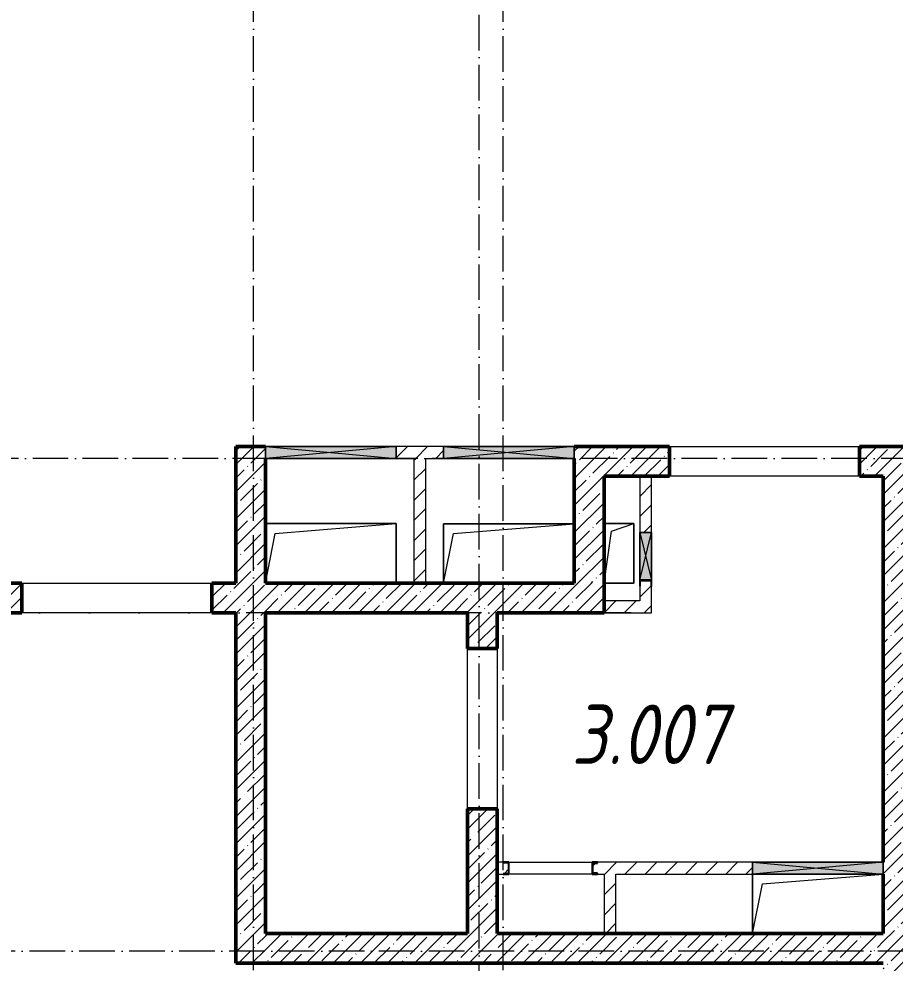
# Model space of a CAD drawing. Header units: millimetres. Extents: x -213536 to 1564669, y -45299 to 942238.
# Drawn here: x 148204 to 155579, y 517847 to 525797 of the extents above; entities that cross this region are included whole.
import ezdxf

# ---------------------------------------------------------------- set-up
doc = ezdxf.new("R2010")
doc.units = ezdxf.units.MM
doc.linetypes.add('50_200_ШТРИХ_1Т_ш5_п1_п1_', pattern=[700, 500, -100, 0, -100])
for name, color, linetype, lineweight in [('A-DETL-GENF-OTLN', 7, 'Continuous', 9), ('A-FLOR-____-OTLN', 7, 'Continuous', 9), ('A-GENM-____-MCUT', 7, 'Continuous', 25), ('A-GENM-____-OTLN', 7, 'Continuous', 9), ('A-GENM-____-OTLN-1', 7, 'Continuous', 25), ('A-GLAZ-____-OTLN', 7, 'Continuous', 9), ('A-WALL-____-MCUT-2', 7, 'Continuous', 50), ('A-WALL-____-OTLN', 7, 'Continuous', 9), ('A-WALL-____-PATT-1', 7, 'Continuous', 9), ('A-WALL-FNSH-MCUT-1', 7, 'Continuous', 9), ('I-WALL-____-OTLN', 7, 'Continuous', 9), ('S-GRID-____-OTLN-1', 7, '50_200_ШТРИХ_1Т_ш5_п1_п1_', 9), ('Марки помещений', 7, 'Continuous', 9)]:
    doc.layers.add(name, color=color, linetype=linetype, lineweight=lineweight)
doc.styles.add('ISOCPEUR_I_2', font='isocpeui.ttf', dxfattribs={"width": 0.85, "height": 2.3})
pattern_1 = [(45, (142429.06, 459015.94), (-84.85281, 84.85281), [])]
pattern_2 = [(45, (142429.06, 459015.94), (-114.04925, 114.04925), []), (45, (142543.1, 459015.94), (-114.04925, 114.04925), [201.612, -40.322, 3.353, -36.97])]

# ---------------------------------------------------------------- blocks, each defined once
blk = doc.blocks.new('154_Фахверк_СКБ_Швеллер - Тип_100_3960_зеркало-28515619-АР1_План отверстий 3 этажа в осях 1-64_Ю-ЯЯ')
at = {"layer": 'A-GENM-____-MCUT'}
for p, q in [((175, 50), (125, 50)), ((125, 50), (125, -50)), ((128, 47), (175, 47)), ((128, -47), (128, 47)), ((175, 47), (175, 50)), ((125, -50), (175, -50)), ((175, -47), (128, -47)), ((175, -50), (175, -47))]:
    blk.add_line(p, q, dxfattribs=at)
blk = doc.blocks.new('154_Стойка_СКБ_Швеллер - СМ-2180_100-28318692-АР1_План отверстий 3 этажа в осях 1-64_Ю-ЯЯ')
at = {"layer": 'A-GENM-____-MCUT'}
for p, q in [((171, 50), (125, 50)), ((125, 50), (125, -50)), ((129.5, 42.4), (171, 42.4)), ((129.5, -42.4), (129.5, 42.4)), ((171, 42.4), (171, 50)), ((125, -50), (171, -50)), ((171, -42.4), (129.5, -42.4)), ((171, -50), (171, -42.4))]:
    blk.add_line(p, q, dxfattribs=at)
blk = doc.blocks.new('AR_Отверстие прямоугольное _в плите_ - AR_Отверстие прямоугольное _в плите_-V187-АР1_План отверстий 3 этажа в осях 1-64_Ю-ЯЯ')
at = {"layer": 'A-GENM-____-OTLN'}
for p, q in [((-550, 250), (-550, -250)), ((-466.7, 166.7), (550, 250)), ((-550, -250), (-466.7, 166.7))]:
    blk.add_line(p, q, dxfattribs=at)
blk = doc.blocks.new('AR_Отверстие прямоугольное _в плите_ - AR_Отверстие прямоугольное _в плите_-V169-АР1_План отверстий 3 этажа в осях 1-64_Ю-ЯЯ')
at = {"layer": 'A-GENM-____-OTLN'}
for p, q in [((125, 250), (-125, 250)), ((-62.5, 187.5), (125, 250)), ((125, -250), (125, 250)), ((-125, -250), (-62.5, 187.5)), ((-125, -250), (125, -250))]:
    blk.add_line(p, q, dxfattribs=at)
blk = doc.blocks.new('AR_Отверстие прямоугольное _в плите_ - AR_Отверстие прямоугольное _в плите_-V201-АР1_План отверстий 3 этажа в осях 1-64_Ю-ЯЯ')
at = {"layer": 'A-GENM-____-OTLN'}
for p, q in [((550, 250), (-550, 250)), ((-550, 250), (-550, -249.7)), ((-466.7, 166.7), (550, 250)), ((-549.9, -249.7), (-466.7, 166.7))]:
    blk.add_line(p, q, dxfattribs=at)
blk = doc.blocks.new('AR_Отверстие прямоугольное _в плите_ - AR_Отверстие прямоугольное _в плите_-V207-АР1_План отверстий 3 этажа в осях 1-64_Ю-ЯЯ')
at = {"layer": 'A-GENM-____-OTLN'}
for p, q in [((550, 250), (-550, 250)), ((-466.7, 166.7), (550, 250)), ((550, -250), (550, 250)), ((-550, -250), (-466.7, 166.7))]:
    blk.add_line(p, q, dxfattribs=at)
blk = doc.blocks.new('AR_Отверстие прямоугольное _в стене_ - AR_Отверстие прямоугольное _в стене__ОВ-36913595-АР1_План отверстий 3 этажа в осях 1-64_Ю-ЯЯ')
at = {"layer": 'A-GLAZ-____-OTLN'}
blk.add_hatch(color=256, dxfattribs=at).paths.add_polyline_path([(550, -50), (550, 50), (-550, 50), (-550, -50), (423.3, -50)], flags=0)
at = {"layer": 'A-DETL-GENF-OTLN'}
for p, q in [((-550, -50), (-550, 50)), ((-550, 50), (550, 50)), ((550, 50), (-550, -50)), ((-550, 50), (550, -50)), ((550, 50), (-550, 50)), ((-550, 50), (-550, -50)), ((550, 50), (550, -50)), ((550, -50), (550, 50)), ((550, -50), (-550, -50)), ((-550, -50), (550, -50))]:
    blk.add_line(p, q, dxfattribs=at)
blk = doc.blocks.new('AR_Отверстие прямоугольное _в стене_ - AR_Отверстие прямоугольное _в стене__ОВ-36916333-АР1_План отверстий 3 этажа в осях 1-64_Ю-ЯЯ')
at = {"layer": 'A-GLAZ-____-OTLN'}
blk.add_hatch(color=256, dxfattribs=at).paths.add_polyline_path([(-141.8, -50), (550, -50), (550, 50), (-550, 50), (-550, -50)], flags=0)
at = {"layer": 'A-DETL-GENF-OTLN'}
for p, q in [((-550, -50), (-550, 50)), ((-550, 50), (550, 50)), ((550, 50), (-550, -50)), ((-550, 50), (550, -50)), ((550, 50), (-550, 50)), ((-550, 50), (-550, -50)), ((550, 50), (550, -50)), ((550, -50), (550, 50)), ((550, -50), (-550, -50)), ((-550, -50), (550, -50))]:
    blk.add_line(p, q, dxfattribs=at)
blk = doc.blocks.new('AR_Отверстие прямоугольное _в стене_ - AR_Отверстие прямоугольное _в стене__ОВ-36914865-АР1_План отверстий 3 этажа в осях 1-64_Ю-ЯЯ')
at = {"layer": 'A-GLAZ-____-OTLN'}
blk.add_hatch(color=256, dxfattribs=at).paths.add_polyline_path([(-200, 50), (-200, -50), (200, -50), (200, 50)], flags=0)
at = {"layer": 'A-DETL-GENF-OTLN'}
for p, q in [((-200, 50), (200, 50)), ((200, 50), (-200, -50)), ((-200, 50), (200, -50)), ((200, 50), (-200, 50)), ((200, 50), (200, -50)), ((200, -50), (200, 50)), ((200, -50), (-200, -50)), ((-200, -50), (200, -50))]:
    blk.add_line(p, q, dxfattribs=at)
blk = doc.blocks.new('AR_Отверстие прямоугольное _в стене__БезПР - AR_Отверстие прямоугольное _в стене__БезПР-36429225-АР1_План отверстий 3 этажа в осях 1-64_Ю-ЯЯ')
at = {"layer": 'A-GLAZ-____-OTLN'}
blk.add_hatch(color=256, dxfattribs=at).paths.add_polyline_path([(550, -50), (550, 50), (-550, 50), (-550, -50)], flags=0)
at = {"layer": 'A-DETL-GENF-OTLN'}
for p, q in [((-550, -50), (-550, 50)), ((-550, 50), (550, 50)), ((550, 50), (-550, -50)), ((-550, 50), (550, -50)), ((550, 50), (-550, 50)), ((-550, 50), (-550, -50)), ((550, 50), (550, -50)), ((550, -50), (550, 50)), ((550, -50), (-550, -50)), ((-550, -50), (550, -50))]:
    blk.add_line(p, q, dxfattribs=at)
at = {"layer": 'A-GLAZ-____-OTLN'}
blk.add_line((550, 50), (-550, 50), dxfattribs=at)

msp = doc.modelspace()

# ---------------------------------------------------------------- hatches: boundary and pattern name
at = {"layer": 'A-WALL-____-PATT-1'}
h = msp.add_hatch(dxfattribs=at)
h.set_pattern_fill('FP_12', color=256, style=0, pattern_type=2)
h.set_pattern_definition(pattern_2)
h.paths.add_polyline_path([(150279.1, 517847), (150279.1, 522197), (150029.1, 522197), (150029.1, 517847)], flags=0)
h = msp.add_hatch(dxfattribs=at)
h.set_pattern_fill('FP_7', color=256, style=0, pattern_type=2)
h.set_pattern_definition(pattern_1)
h.paths.add_polyline_path([(151779.1, 522097), (151779.1, 522197), (151379.1, 522197), (151379.1, 522097), (151629.1, 522097)], flags=0)
h = msp.add_hatch(dxfattribs=at)
h.set_pattern_fill('FP_12', color=256, style=0, pattern_type=2)
h.set_pattern_definition(pattern_2)
h.paths.add_polyline_path([(155479.1, 521947), (155479.1, 522197), (155279.1, 522197), (155279.1, 521947)], flags=0)
h.paths.add_polyline_path([(153679.1, 521947), (153679.1, 522197), (152879.1, 522197), (152879.1, 521947), (153129.1, 521947)], flags=0)
h = msp.add_hatch(dxfattribs=at)
h.set_pattern_fill('FP_12', color=256, style=0, pattern_type=2)
h.set_pattern_definition(pattern_2)
h.paths.add_polyline_path([(155479.1, 514697), (155729.1, 514697), (155729.1, 522197), (155479.1, 522197), (155479.1, 516239.4)], flags=0)
h = msp.add_hatch(dxfattribs=at)
h.set_pattern_fill('FP_7', color=256, style=0, pattern_type=2)
h.set_pattern_definition(pattern_1)
h.paths.add_polyline_path([(151629.1, 521047), (151629.1, 522097), (151529.1, 522097), (151529.1, 521047)], flags=0)
h = msp.add_hatch(dxfattribs=at)
h.set_pattern_fill('FP_12', color=256, style=0, pattern_type=2)
h.set_pattern_definition(pattern_2)
h.paths.add_polyline_path([(153129.1, 521047), (153129.1, 521947), (152879.1, 521947), (152879.1, 521047), (153019.8, 521047)], flags=0)
h = msp.add_hatch(dxfattribs=at)
h.set_pattern_fill('FP_7', color=256, style=0, pattern_type=2)
h.set_pattern_definition(pattern_1)
h.paths.add_polyline_path([(153529.1, 520797), (153529.1, 521022), (153526.1, 521022), (153526.1, 521069), (153432.1, 521069), (153432.1, 521022), (153429.1, 521022), (153429.1, 520797)], flags=0)
h.paths.add_polyline_path([(153529.1, 521472), (153529.1, 521947), (153429.1, 521947), (153429.1, 521472), (153483.8, 521472)], flags=0)
h = msp.add_hatch(dxfattribs=at)
h.set_pattern_fill('FP_12', color=256, style=0, pattern_type=2)
h.set_pattern_definition(pattern_2)
h.paths.add_polyline_path([(150029.1, 520797), (150029.1, 521047), (149829.1, 521047), (149829.1, 520797)], flags=0)
h.paths.add_polyline_path([(147979.1, 520797), (148229.1, 520797), (148229.1, 521047), (147979.1, 521047)], flags=0)
h = msp.add_hatch(dxfattribs=at)
h.set_pattern_fill('FP_12', color=256, style=0, pattern_type=2)
h.set_pattern_definition(pattern_2)
h.paths.add_polyline_path([(153019.8, 520797), (153129.1, 520797), (153129.1, 521047), (150279.1, 521047), (150279.1, 520797), (152229.1, 520797)], flags=0)
h = msp.add_hatch(dxfattribs=at)
h.set_pattern_fill('FP_7', color=256, style=0, pattern_type=2)
h.set_pattern_definition(pattern_1)
h.paths.add_polyline_path([(153429.1, 520797), (153429.1, 520897), (153129.1, 520897), (153129.1, 520797)], flags=0)
h = msp.add_hatch(dxfattribs=at)
h.set_pattern_fill('FP_12', color=256, style=0, pattern_type=2)
h.set_pattern_definition(pattern_2)
h.paths.add_polyline_path([(151979.1, 518097), (152229.1, 518097), (152229.1, 519146.6), (151979.1, 519146.6)], flags=0)
h.paths.add_polyline_path([(152229.1, 520496.6), (152229.1, 520797), (151979.1, 520797), (151979.1, 520496.6)], flags=0)
h = msp.add_hatch(dxfattribs=at)
h.set_pattern_fill('FP_7', color=256, style=0, pattern_type=2)
h.set_pattern_definition(pattern_1)
h.paths.add_polyline_path([(152279.1, 518597), (152279.1, 518600), (152326.1, 518600), (152326.1, 518694), (152279.1, 518694), (152279.1, 518697), (152229.1, 518697), (152229.1, 518597)], flags=0)
h.paths.add_polyline_path([(153229.1, 518597), (154379.1, 518597), (154379.1, 518697), (153075.1, 518697), (153075.1, 518689.4), (153033.6, 518689.4), (153033.6, 518604.6), (153075.1, 518604.6), (153075.1, 518597), (153129.1, 518597)], flags=0)
h = msp.add_hatch(dxfattribs=at)
h.set_pattern_fill('FP_7', color=256, style=0, pattern_type=2)
h.set_pattern_definition(pattern_1)
h.paths.add_polyline_path([(153229.1, 518097), (153229.1, 518597), (153129.1, 518597), (153129.1, 518097)], flags=0)
h = msp.add_hatch(dxfattribs=at)
h.set_pattern_fill('FP_12', color=256, style=0, pattern_type=2)
h.set_pattern_definition(pattern_2)
h.paths.add_polyline_path([(155479.1, 517847), (155479.1, 518097), (150279.1, 518097), (150279.1, 517847), (154787.3, 517847)], flags=0)

# ---------------------------------------------------------------- linework, layer by layer
at = {"layer": 'A-FLOR-____-OTLN'}
for p, q in [((150279.1, 521547), (151379.1, 521547)), ((151379.1, 521547), (151379.1, 521047)), ((151779.1, 521546.6), (152879.1, 521546.6)), ((151779.1, 521047), (151779.1, 521546.6)), ((153129.1, 521547), (153379.1, 521547)), ((153379.1, 521547), (153379.1, 521047)), ((153379.1, 521047), (153129.1, 521047)), ((154379.1, 518097), (154379.1, 518597))]:
    msp.add_line(p, q, dxfattribs=at)
at = {"layer": 'A-WALL-____-MCUT-2'}
for p, q in [((150279.1, 522197), (150029.1, 522197)), ((150029.1, 522197), (150029.1, 521047)), ((153679.1, 522197), (152879.1, 522197)), ((153679.1, 521947), (153679.1, 522197)), ((155279.1, 522197), (155279.1, 521947)), ((155729.1, 522197), (155279.1, 522197)), ((150279.1, 521047), (150279.1, 522097)), ((152879.1, 522097), (152879.1, 521047)), ((153129.1, 520797), (153129.1, 521947)), ((153129.1, 521947), (153679.1, 521947)), ((155279.1, 521947), (155479.1, 521947)), ((155479.1, 521947), (155479.1, 518697)), ((148229.1, 521047), (147979.1, 521047)), ((148229.1, 520797), (148229.1, 521047)), ((150029.1, 521047), (149829.1, 521047)), ((149829.1, 521047), (149829.1, 520797)), ((152879.1, 521047), (150279.1, 521047)), ((147979.1, 520797), (148229.1, 520797)), ((149829.1, 520797), (150029.1, 520797)), ((150029.1, 520797), (150029.1, 517847)), ((150279.1, 518097), (150279.1, 520797)), ((150279.1, 520797), (151979.1, 520797)), ((151979.1, 520797), (151979.1, 520496.6)), ((152229.1, 520496.6), (152229.1, 520797)), ((152229.1, 520797), (153129.1, 520797)), ((151979.1, 520496.6), (152229.1, 520496.6)), ((152229.1, 519146.6), (151979.1, 519146.6)), ((151979.1, 519146.6), (151979.1, 518097)), ((152229.1, 518097), (152229.1, 519146.6)), ((155479.1, 518597), (155479.1, 518097)), ((151979.1, 518097), (150279.1, 518097)), ((155479.1, 518097), (152229.1, 518097)), ((150029.1, 517847), (155479.1, 517847))]:
    msp.add_line(p, q, dxfattribs=at)
at = {"layer": 'A-WALL-____-OTLN'}
for p, q in [((153679.1, 522197), (155279.1, 522197)), ((155279.1, 521947), (153679.1, 521947)), ((148229.1, 521047), (149829.1, 521047)), ((149829.1, 520797), (148229.1, 520797)), ((151979.1, 519146.6), (151979.1, 520496.6)), ((152229.1, 520496.6), (152229.1, 519146.6))]:
    msp.add_line(p, q, dxfattribs=at)
at = {"layer": 'A-WALL-FNSH-MCUT-1'}
for p, q in [((151779.1, 522197), (151379.1, 522197)), ((151379.1, 522097), (151529.1, 522097)), ((151529.1, 522097), (151529.1, 521047)), ((151629.1, 522097), (151779.1, 522097)), ((151629.1, 521047), (151629.1, 522097)), ((153429.1, 521947), (153429.1, 521472)), ((153529.1, 521472), (153529.1, 521947)), ((153429.1, 521022), (153429.1, 520897)), ((153529.1, 520797), (153529.1, 521022)), ((153429.1, 520897), (153129.1, 520897)), ((153129.1, 520797), (153529.1, 520797)), ((152279.1, 518697), (152229.1, 518697)), ((154379.1, 518697), (153075.1, 518697)), ((152229.1, 518597), (152279.1, 518597)), ((153075.1, 518597), (153129.1, 518597)), ((153129.1, 518597), (153129.1, 518097)), ((153229.1, 518597), (154379.1, 518597)), ((153229.1, 518097), (153229.1, 518597)), ((153129.1, 518097), (153229.1, 518097))]:
    msp.add_line(p, q, dxfattribs=at)
at = {"layer": 'I-WALL-____-OTLN'}
for p, q in [((152329.1, 518697), (153029.1, 518697)), ((153029.1, 518597), (152329.1, 518597))]:
    msp.add_line(p, q, dxfattribs=at)
at = {"layer": 'S-GRID-____-OTLN-1', "color": 251, "ltscale": 0.6, "true_color": 0x636466}
for p, q in [((150179.1, 511907.5), (150179.1, 549908.8)), ((152079.1, 512087.6), (152079.1, 549908.8)), ((152279.1, 511907.5), (152279.1, 549644.5)), ((246503.5, 522097), (137760.3, 522097)), ((153358.4, 520797), (137760.3, 520797)), ((217909.1, 517947), (137760.3, 517947))]:
    msp.add_line(p, q, dxfattribs=at)

# ---------------------------------------------------------------- block references
at = {"layer": 'A-GENM-____-OTLN'}
for name, p in [('AR_Отверстие прямоугольное _в плите_ - AR_Отверстие прямоугольное _в плите_-V207-АР1_План отверстий 3 этажа в осях 1-64_Ю-ЯЯ', (150829.1, 521297)), ('AR_Отверстие прямоугольное _в плите_ - AR_Отверстие прямоугольное _в плите_-V201-АР1_План отверстий 3 этажа в осях 1-64_Ю-ЯЯ', (152329.1, 521296.6)), ('AR_Отверстие прямоугольное _в плите_ - AR_Отверстие прямоугольное _в плите_-V169-АР1_План отверстий 3 этажа в осях 1-64_Ю-ЯЯ', (153254.1, 521297)), ('AR_Отверстие прямоугольное _в плите_ - AR_Отверстие прямоугольное _в плите_-V187-АР1_План отверстий 3 этажа в осях 1-64_Ю-ЯЯ', (154929.1, 518347))]:
    msp.add_blockref(name, p, dxfattribs=at)
at = {"layer": 'A-GENM-____-OTLN-1'}
for p, rotation in [((153479.1, 521197), 269.9999999999999), ((152454.1, 518647), 180)]:
    msp.add_blockref('154_Фахверк_СКБ_Швеллер - Тип_100_3960_зеркало-28515619-АР1_План отверстий 3 этажа в осях 1-64_Ю-ЯЯ', p, dxfattribs=dict(at, rotation=rotation))
msp.add_blockref('154_Стойка_СКБ_Швеллер - СМ-2180_100-28318692-АР1_План отверстий 3 этажа в осях 1-64_Ю-ЯЯ', (152904.1, 518647), dxfattribs=at)
at = {"layer": 'A-GLAZ-____-OTLN'}
for name, p in [('AR_Отверстие прямоугольное _в стене_ - AR_Отверстие прямоугольное _в стене__ОВ-36913595-АР1_План отверстий 3 этажа в осях 1-64_Ю-ЯЯ', (150829.1, 522147)), ('AR_Отверстие прямоугольное _в стене__БезПР - AR_Отверстие прямоугольное _в стене__БезПР-36429225-АР1_План отверстий 3 этажа в осях 1-64_Ю-ЯЯ', (152329.1, 522147)), ('AR_Отверстие прямоугольное _в стене_ - AR_Отверстие прямоугольное _в стене__ОВ-36916333-АР1_План отверстий 3 этажа в осях 1-64_Ю-ЯЯ', (154929.1, 518647))]:
    msp.add_blockref(name, p, dxfattribs=at)
at = {"layer": 'A-GLAZ-____-OTLN', "rotation": 89.9999999999999}
msp.add_blockref('AR_Отверстие прямоугольное _в стене_ - AR_Отверстие прямоугольное _в стене__ОВ-36914865-АР1_План отверстий 3 этажа в осях 1-64_Ю-ЯЯ', (153479.1, 521272), dxfattribs=at)

# ---------------------------------------------------------------- texts
at = {"layer": 'Марки помещений', "insert": (152854.5, 520023.5), "char_height": 500, "width": 785.654, "attachment_point": 1, "style": 'ISOCPEUR_I_2'}
msp.add_mtext('3.007', dxfattribs=at)

doc.saveas('drawing.dxf')
